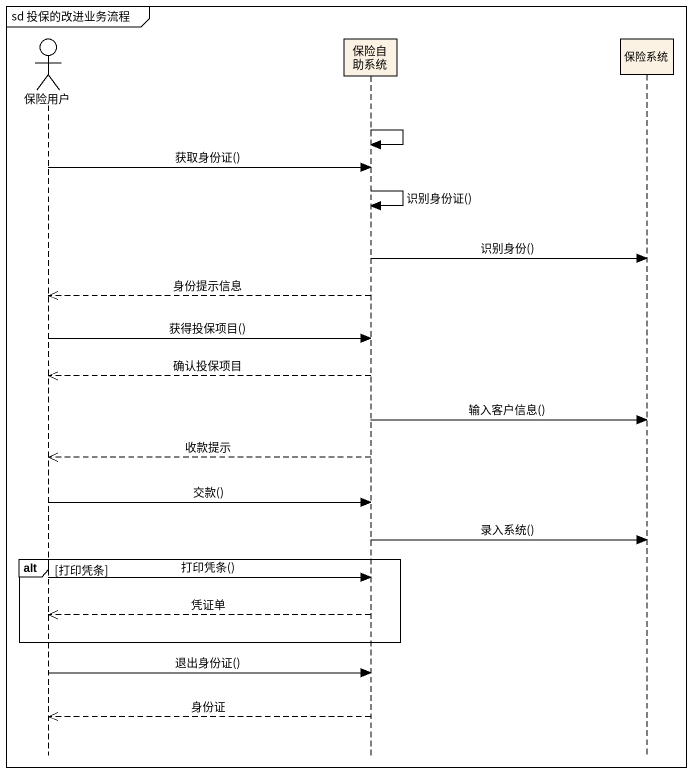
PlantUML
@startuml
mainframe sd 投保的改进业务流程
hide footbox
actor 保险用户
participant 保险自助系统
participant 保险系统

保险自助系统 -> 保险自助系统
保险用户 -> 保险自助系统 : 获取身份证()
保险自助系统 -> 保险自助系统 : 识别身份证()
保险自助系统 -> 保险系统 : 识别身份()
保险自助系统 -->> 保险用户 : 身份提示信息
保险用户 -> 保险自助系统 : 获得投保项目()
保险自助系统 -->> 保险用户 : 确认投保项目
保险自助系统 -> 保险系统 : 输入客户信息()
保险自助系统 -->> 保险用户 : 收款提示
保险用户 -> 保险自助系统 : 交款()
保险自助系统 -> 保险系统 : 录入系统()
alt 打印凭条
  保险用户 -> 保险自助系统 : 打印凭条()
  保险自助系统 -->> 保险用户 : 凭证单
end
保险用户 -> 保险自助系统 : 退出身份证()
保险自助系统 -->> 保险用户 : 身份证
@enduml
